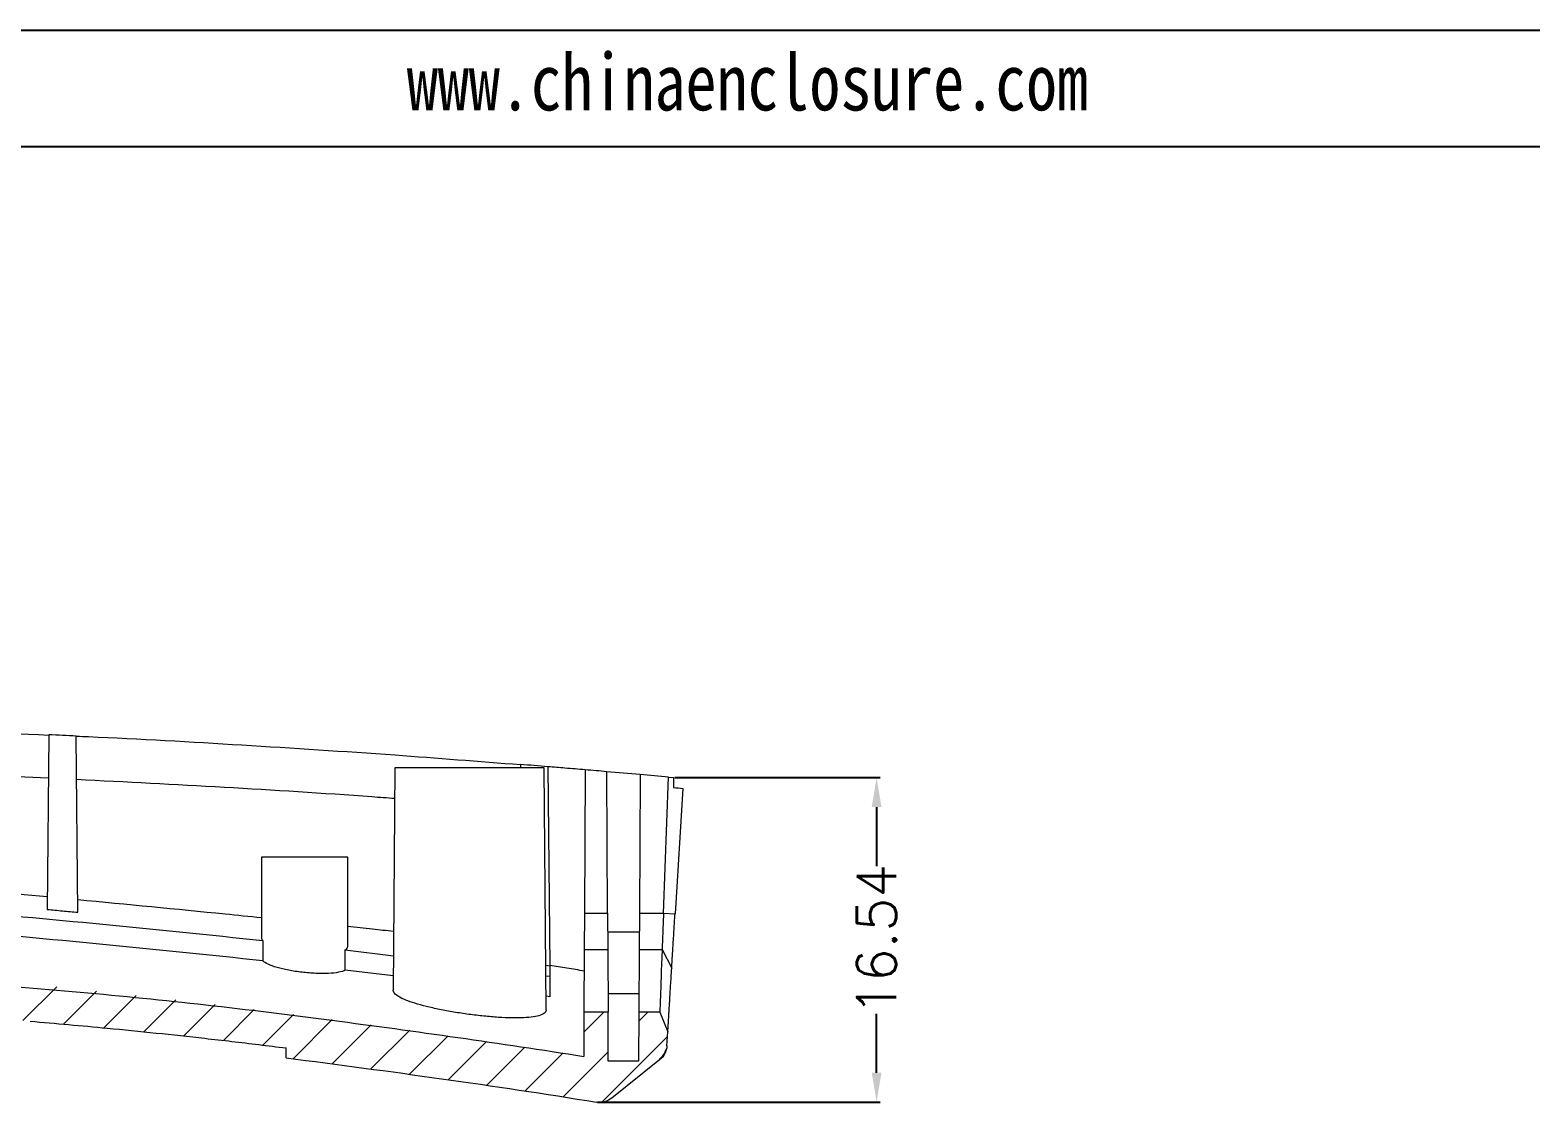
# Model space of a CAD drawing. Header units: inches. Extents: x 2021 to 3023, y 1089 to 1338.
# Drawn here: x 2154.4 to 2230.9, y 1283 to 1337.7 of the extents above; entities that cross this region are included whole.
import ezdxf

# ---------------------------------------------------------------- set-up
doc = ezdxf.new("R2010")
doc.units = ezdxf.units.IN
doc.layers.add('文字', color=81, linetype='Continuous')
doc.styles.get("Standard").update_dxf_attribs({"font": 'txt', "bigfont": 'gbcbig.shx'})
doc.styles.add('宋体', font='', dxfattribs={"width": 0.8, "height": 3.5})
doc.styles.get('宋体').set_extended_font_data('SimSun')
doc.dimstyles.new('2', dxfattribs={"dimtxt": 2, "dimasz": 1.5, "dimexe": 0.18, "dimexo": 0.0625, "dimgap": 0.1, "dimtad": 0, "dimzin": 9, "dimdsep": 46, "dimtxsty": 'Standard', "dimcen": 0.5, "dimclrd": 3, "dimclre": 3, "dimadec": 0, "dimazin": 2, "dimtfac": 1, "dimtofl": 0, "dimtmove": 0, "dimatfit": 3, "dimfxl": 1, "dimtolj": 1, "dimtzin": 0, "dimarcsym": 0})

# ---------------------------------------------------------------- blocks, each defined once
blk = doc.blocks.new('*D114')
at = {"color": 3, "lineweight": -2}
for p, q in [((2187.239, 1299.571), (2197.712, 1299.571)), ((2197.532, 1298.071), (2197.532, 1295.066)), ((2197.532, 1284.527), (2197.532, 1287.532)), ((2183.309, 1283.027), (2197.712, 1283.027))]:
    blk.add_line(p, q, dxfattribs=at)
at = {"color": 3}
for points in [[(2197.282, 1298.071), (2197.782, 1298.071), (2197.532, 1299.571)], [(2197.282, 1284.527), (2197.782, 1284.527), (2197.532, 1283.027)]]:
    blk.add_solid(points, dxfattribs=at)
at = {"layer": 'Defpoints', "color": 0}
for p in [(2187.177, 1299.571), (2197.532, 1299.571), (2183.247, 1283.027)]:
    blk.add_point(p, dxfattribs=at)
at = {"color": 0, "insert": (2197.532, 1291.299), "char_height": 2, "attachment_point": 5, "rotation": 90}
blk.add_mtext('\\A1;16.54', dxfattribs=at)

msp = doc.modelspace()

# ---------------------------------------------------------------- hatches: boundary and pattern name
at = {"linetype": 'Continuous', "lineweight": 0}
h = msp.add_hatch(dxfattribs=at)
h.set_pattern_fill('ANSI31', color=4, scale=0.5, style=0)
h.set_pattern_definition([(45, (-640.2674, -1091.7577), (-1.122532, 1.122532), [])])
edge = h.paths.add_edge_path(flags=0)
edge.add_spline(control_points=[(2163.285, 1286.282), (2163.74, 1286.231), (2165.12, 1286.073), (2166.501, 1285.904), (2167.427, 1285.787)], knot_values=[0.794603, 0.794603, 0.794603, 0.794603, 0.805265, 0.826858, 0.826858, 0.826858, 0.826858], weights=[1, 1, 1, 1, 1], degree=3, periodic=0)
edge.add_line((2167.427, 1285.787), (2167.435, 1285.282))
edge.add_spline(control_points=[(2167.435, 1285.282), (2168.408, 1285.16), (2171.145, 1284.806), (2174.315, 1284.372), (2177.485, 1283.926), (2180.641, 1283.446), (2182.821, 1283.096), (2183.247, 1283.027)], knot_values=[0.827413, 0.827413, 0.827413, 0.827413, 0.827413, 0.827413, 0.865299, 0.93386, 0.950498, 0.950498, 0.950498, 0.950498, 0.950498, 0.950498], weights=[1, 1, 1, 1, 1, 1, 1, 1], degree=5, periodic=0)
edge.add_spline(control_points=[(2183.247, 1283.027), (2183.513, 1282.984), (2183.82, 1283.064), (2184.031, 1283.232)], knot_values=[0, 0, 0, 0, 1, 1, 1, 1], weights=[1, 1, 1, 1], degree=3, periodic=0)
edge.add_spline(control_points=[(2184.031, 1283.232), (2184.393, 1283.521), (2184.755, 1283.81), (2185.117, 1284.099), (2185.345, 1284.281), (2185.573, 1284.463), (2185.8, 1284.645), (2186.023, 1284.823), (2186.246, 1285.001), (2186.469, 1285.178)], knot_values=[0.00002, 0.00002, 0.00002, 0.00002, 0.001409, 0.001409, 0.001409, 0.002284, 0.002284, 0.002284, 0.003139, 0.003139, 0.003139, 0.003139], weights=[1, 1, 1, 1, 1, 1, 1, 1, 1, 1], degree=3, periodic=0)
edge.add_spline(control_points=[(2186.469, 1285.178), (2186.68, 1285.347), (2186.827, 1285.629), (2186.843, 1285.899)], knot_values=[0, 0, 0, 0, 1, 1, 1, 1], weights=[1, 1, 1, 1], degree=3, periodic=0)
edge.add_line((2186.843, 1285.899), (2186.887, 1286.609))
edge.add_line((2186.887, 1286.609), (2186.477, 1287.609))
edge.add_line((2186.477, 1287.609), (2185.413, 1287.609))
edge.add_line((2185.413, 1287.609), (2185.4, 1285.109))
edge.add_line((2185.4, 1285.109), (2183.854, 1285.109))
edge.add_line((2183.854, 1285.109), (2183.841, 1287.609))
edge.add_line((2183.841, 1287.609), (2182.612, 1287.609))
edge.add_line((2182.612, 1287.609), (2182.6, 1285.359))
edge.add_spline(control_points=[(2182.6, 1285.359), (2148.41, 1290.803), (2114.267, 1292.834), (2079.849, 1289.963)], knot_values=[0, 0, 0, 0, 1, 1, 1, 1], weights=[1, 1, 1, 1], degree=3, periodic=0)
edge.add_line((2079.849, 1289.963), (2079.307, 1298.825))
edge.add_arc((2123.917, 610.64), 689.629, 93.708857, 93.748608)
edge.add_line((2078.829, 1298.794), (2078.791, 1300.996))
edge.add_arc((2123.917, 610.64), 691.829, 93.739861, 93.824047)
edge.add_line((2077.777, 1300.929), (2077.777, 1300.428))
edge.add_arc((2123.917, 610.64), 691.329, 93.826816, 93.865813)
edge.add_line((2077.307, 1300.396), (2077.84, 1291.682))
edge.add_spline(control_points=[(2077.84, 1291.682), (2077.985, 1289.317), (2079.771, 1287.759), (2082.134, 1287.938)], knot_values=[0, 0, 0, 0, 0.937939, 0.937939, 0.937939, 0.937939], weights=[1.175075, 0.941641, 0.941642, 1.175076], degree=3, periodic=0)
edge.add_spline(control_points=[(2082.134, 1287.938), (2082.387, 1287.957), (2084.974, 1288.149), (2088.72, 1288.383), (2093.609, 1288.605), (2099.489, 1288.737), (2106.139, 1288.755), (2111.504, 1288.748), (2116.716, 1288.698), (2122.743, 1288.587), (2128.727, 1288.393), (2133.836, 1288.14), (2137.936, 1287.893), (2141.037, 1287.681), (2142.169, 1287.601), (2142.318, 1287.59)], knot_values=[0.162926, 0.162926, 0.162926, 0.162926, 0.162926, 0.162926, 0.172753, 0.263672, 0.309131, 0.354591, 0.393497, 0.432403, 0.471309, 0.510215, 0.586895, 0.625234, 0.631017, 0.631017, 0.631017, 0.631017, 0.631017, 0.631017], weights=[1, 1, 1, 1, 1, 1, 1, 1, 1, 1, 1, 1, 1, 1, 1, 1], degree=5, periodic=0)
edge.add_line((2142.318, 1287.59), (2142.327, 1288.09))
edge.add_spline(control_points=[(2142.327, 1288.09), (2143.086, 1288.036), (2143.846, 1287.981), (2144.605, 1287.925)], knot_values=[0.630807, 0.630807, 0.630807, 0.630807, 0.64856, 0.64856, 0.64856, 0.64856], weights=[1, 1, 1, 1], degree=3, periodic=0)
edge.add_spline(control_points=[(2144.605, 1287.925), (2144.949, 1287.899), (2146.94, 1287.75), (2148.927, 1287.597), (2150.568, 1287.466)], knot_values=[0.64856, 0.64856, 0.64856, 0.64856, 0.656612, 0.695137, 0.695137, 0.695137, 0.695137], weights=[1, 1, 1, 1, 1], degree=3, periodic=0)
edge.add_spline(control_points=[(2150.568, 1287.466), (2151.038, 1287.428), (2152.306, 1287.326), (2153.572, 1287.221), (2154.369, 1287.153)], knot_values=[0.695137, 0.695137, 0.695137, 0.695137, 0.706163, 0.724892, 0.724892, 0.724892, 0.724892], weights=[1, 1, 1, 1, 1], degree=3, periodic=0)
edge.add_spline(control_points=[(2154.369, 1287.153), (2155.681, 1287.042), (2158.648, 1286.777), (2161.623, 1286.469), (2163.285, 1286.282)], knot_values=[0.724892, 0.724892, 0.724892, 0.724892, 0.755714, 0.794603, 0.794603, 0.794603, 0.794603], weights=[1, 1, 1, 1, 1], degree=3, periodic=0)

# ---------------------------------------------------------------- linework, layer by layer
for p, q in [((2020.592, 1337.69), (2373.001, 1337.69)), ((2029.711, 1331.757), (2367.068, 1331.757))]:
    msp.add_line(p, q)
at = {"color": 7, "linetype": 'Continuous', "lineweight": 15}
for p, q in [((2155.327, 1301.756), (2155.249, 1292.853)), ((2156.805, 1292.707), (2156.727, 1301.691)), ((2179.377, 1300.243), (2179.375, 1300.069)), ((2172.977, 1300.069), (2172.878, 1288.742)), ((2180.577, 1300.069), (2172.977, 1300.069)), ((2180.684, 1287.741), (2180.577, 1300.069)), ((2180.777, 1300.129), (2180.865, 1289.962)), ((2182.677, 1299.97), (2182.638, 1292.655)), ((2183.814, 1292.655), (2183.777, 1299.875)), ((2185.477, 1299.725), (2185.44, 1292.655)), ((2186.666, 1292.655), (2186.927, 1299.594)), ((2186.927, 1299.594), (2187.177, 1299.571)), ((2187.177, 1299.571), (2187.177, 1299.069)), ((2187.646, 1299.026), (2187.254, 1292.62)), ((2166.172, 1295.519), (2166.172, 1291.403)), ((2170.572, 1295.519), (2166.172, 1295.519)), ((2170.572, 1290.967), (2170.572, 1295.519)), ((2182.638, 1292.655), (2182.629, 1290.808)), ((2182.638, 1292.655), (2183.814, 1292.655)), ((2183.814, 1292.655), (2183.824, 1290.808)), ((2185.44, 1292.655), (2185.43, 1290.808)), ((2185.44, 1292.655), (2186.666, 1292.655)), ((2186.666, 1292.655), (2187.254, 1292.62)), ((2166.241, 1291.263), (2166.241, 1290.231)), ((2183.819, 1291.714), (2185.435, 1291.717)), ((2170.44, 1290.791), (2172.893, 1290.493)), ((2170.44, 1289.756), (2170.44, 1290.791)), ((2182.629, 1290.808), (2182.612, 1287.609)), ((2182.629, 1290.808), (2183.824, 1290.808)), ((2183.824, 1290.808), (2183.841, 1287.609)), ((2185.43, 1290.808), (2185.413, 1287.609)), ((2185.43, 1290.808), (2186.597, 1290.808)), ((2186.597, 1290.808), (2187.085, 1289.849)), ((2172.884, 1289.458), (2170.44, 1289.756)), ((2180.865, 1289.962), (2180.665, 1289.989)), ((2180.669, 1289.469), (2180.87, 1289.441)), ((2180.87, 1289.441), (2180.879, 1288.396)), ((2180.879, 1288.396), (2180.678, 1288.425)), ((2185.418, 1288.552), (2183.836, 1288.55)), ((2182.612, 1287.609), (2182.6, 1285.359)), ((2183.841, 1287.609), (2182.612, 1287.609)), ((2183.854, 1285.109), (2183.841, 1287.609)), ((2185.413, 1287.609), (2185.4, 1285.109)), ((2186.477, 1287.609), (2185.413, 1287.609)), ((2186.477, 1287.609), (2186.887, 1286.609)), ((2186.843, 1285.899), (2186.887, 1286.609)), ((2167.435, 1285.282), (2167.427, 1285.787)), ((2185.4, 1285.109), (2183.854, 1285.109)), ((2186.469, 1285.178), (2184.031, 1283.232)), ((2186.474, 1285.263), (2186.469, 1285.178))]:
    msp.add_line(p, q, dxfattribs=at)
for start, end in [(87.281724, 87.397794), (85.285658, 85.401987), (85.036315, 85.127752), (84.89498, 85.036315), (84.774404, 84.89498)]:
    msp.add_arc((2123.917, 610.64), 691.829, start, end, dxfattribs=at)
for points, knots in [([(2129.777, 1302.436), (2130.94, 1302.428), (2134.396, 1302.403), (2140.151, 1302.287), (2147.506, 1302.088), (2152.563, 1301.866), (2155.326, 1301.744)], [0, 0, 0, 0, 0.136681, 0.406095, 0.675491, 1, 1, 1, 1]), ([(2156.727, 1301.687), (2156.936, 1301.678), (2159.753, 1301.564), (2165.175, 1301.243), (2172.518, 1300.78), (2177.246, 1300.405), (2179.377, 1300.236)], [0, 0, 0, 0, 0.027637, 0.372373, 0.71717, 1, 1, 1, 1]), ([(2129.796, 1300.244), (2131.921, 1300.226), (2134.046, 1300.198), (2138.298, 1300.123), (2140.424, 1300.075), (2144.677, 1299.96), (2146.804, 1299.893), (2151.056, 1299.739), (2153.182, 1299.652), (2155.307, 1299.555)], [0, 0, 0, 0, 0.25, 0.25, 0.5, 0.5, 0.75, 0.75, 1, 1, 1, 1]), ([(2156.746, 1299.488), (2159.256, 1299.359), (2164.279, 1299.1), (2169.686, 1298.766), (2172.576, 1298.547), (2172.963, 1298.518)], [0, 0, 0, 0, 0.463995, 0.928272, 1, 1, 1, 1]), ([(2182.677, 1299.97), (2182.504, 1299.984), (2182.332, 1299.999), (2182.16, 1300.013), (2181.988, 1300.028), (2181.816, 1300.042), (2181.644, 1300.057), (2181.355, 1300.081), (2181.066, 1300.105), (2180.777, 1300.129)], [0, 0, 0, 0, 0.000519691, 0.000519691, 0.000519691, 0.001039382, 0.001039382, 0.001039382, 0.00191163, 0.00191163, 0.00191163, 0.00191163]), ([(2155.254, 1293.49), (2153.139, 1293.694), (2151.023, 1293.893), (2146.79, 1294.275), (2144.672, 1294.457), (2140.436, 1294.799), (2138.317, 1294.959), (2134.078, 1295.242), (2131.958, 1295.365), (2129.837, 1295.468)], [0, 0, 0, 0, 0.25, 0.25, 0.5, 0.5, 0.75, 0.75, 1, 1, 1, 1]), ([(2100.907, 1294.693), (2102.266, 1294.689), (2103.624, 1294.677), (2106.343, 1294.653), (2107.703, 1294.642), (2111.784, 1294.606), (2114.508, 1294.582), (2119.958, 1294.506), (2122.687, 1294.453), (2128.143, 1294.279), (2130.87, 1294.157), (2136.319, 1293.857), (2139.042, 1293.679), (2144.486, 1293.287), (2147.207, 1293.072), (2152.648, 1292.61), (2155.367, 1292.361), (2160.805, 1291.835), (2163.523, 1291.558), (2166.241, 1291.263)], [0, 0, 0, 0, 0.0625, 0.0625, 0.125, 0.125, 0.25, 0.25, 0.375, 0.375, 0.5, 0.5, 0.625, 0.625, 0.75, 0.75, 0.875, 0.875, 1, 1, 1, 1]), ([(2166.241, 1290.231), (2163.523, 1290.527), (2160.804, 1290.804), (2155.362, 1291.331), (2152.64, 1291.579), (2147.194, 1292.042), (2144.469, 1292.257), (2139.017, 1292.649), (2136.288, 1292.827), (2130.834, 1293.127), (2128.107, 1293.249), (2122.659, 1293.422), (2119.936, 1293.474), (2114.493, 1293.548), (2111.774, 1293.571), (2107.697, 1293.605), (2106.338, 1293.615), (2103.622, 1293.637), (2102.265, 1293.647), (2100.907, 1293.651)], [0, 0, 0, 0, 0.125, 0.125, 0.25, 0.25, 0.375, 0.375, 0.5, 0.5, 0.625, 0.625, 0.75, 0.75, 0.875, 0.875, 0.9375, 0.9375, 1, 1, 1, 1]), ([(2166.172, 1292.421), (2165.554, 1292.484), (2162.433, 1292.803), (2159.307, 1293.101), (2156.799, 1293.341)], [0, 0, 0, 0, 0.198033, 1, 1, 1, 1]), ([(2155.249, 1292.853), (2155.508, 1292.828), (2155.768, 1292.804), (2156.027, 1292.78), (2156.286, 1292.756), (2156.546, 1292.731), (2156.805, 1292.707)], [0, 0, 0, 0, 0.000781444, 0.000781444, 0.000781444, 0.001562889, 0.001562889, 0.001562889, 0.001562889]), ([(2186.666, 1292.655), (2186.658, 1292.445), (2186.651, 1292.243), (2186.64, 1291.951), (2186.636, 1291.855), (2186.629, 1291.673), (2186.626, 1291.586), (2186.617, 1291.34), (2186.611, 1291.194), (2186.602, 1290.96), (2186.599, 1290.868), (2186.597, 1290.808)], [0, 0, 0, 0, 0.25, 0.25, 0.375, 0.375, 0.5, 0.5, 0.75, 0.75, 1, 1, 1, 1]), ([(2187.085, 1289.849), (2187.086, 1289.868), (2187.088, 1289.904), (2187.092, 1289.972), (2187.097, 1290.048), (2187.102, 1290.135), (2187.111, 1290.285), (2187.126, 1290.524), (2187.148, 1290.884), (2187.173, 1291.29), (2187.197, 1291.679), (2187.218, 1292.025), (2187.236, 1292.32), (2187.248, 1292.52), (2187.254, 1292.62)], [0, 0, 0, 0, 0.048465, 0.096658, 0.144756, 0.192937, 0.241375, 0.37086, 0.500395, 0.629662, 0.759256, 0.839538, 0.919516, 1, 1, 1, 1]), ([(2172.904, 1291.722), (2172.545, 1291.765), (2171.769, 1291.858), (2170.99, 1291.934), (2170.572, 1291.975)], [0, 0, 0, 0, 0.462917, 1, 1, 1, 1]), ([(2079.849, 1289.963), (2082, 1290.142), (2084.146, 1290.296), (2088.427, 1290.552), (2090.563, 1290.654), (2094.83, 1290.811), (2096.962, 1290.865), (2101.226, 1290.93), (2103.359, 1290.943), (2107.637, 1290.953), (2109.782, 1290.949), (2114.087, 1290.921), (2116.246, 1290.898), (2120.565, 1290.824), (2122.723, 1290.773), (2127.032, 1290.638), (2129.182, 1290.552), (2133.475, 1290.35), (2135.617, 1290.232), (2139.896, 1289.967), (2142.034, 1289.818), (2146.301, 1289.505), (2148.426, 1289.342), (2152.674, 1289.004), (2154.797, 1288.829), (2159.054, 1288.442), (2161.188, 1288.227), (2165.467, 1287.748), (2167.609, 1287.484), (2171.894, 1286.923), (2174.037, 1286.629), (2178.322, 1286.018), (2180.463, 1285.699), (2182.6, 1285.359)], [0, 0, 0, 0, 0.0625, 0.0625, 0.125, 0.125, 0.1875, 0.1875, 0.25, 0.25, 0.3125, 0.3125, 0.375, 0.375, 0.4375, 0.4375, 0.5, 0.5, 0.5625, 0.5625, 0.625, 0.625, 0.6875, 0.6875, 0.75, 0.75, 0.8125, 0.8125, 0.875, 0.875, 0.9375, 0.9375, 1, 1, 1, 1]), ([(2170.44, 1289.756), (2170.36, 1289.711), (2170.247, 1289.674), (2169.956, 1289.617), (2169.783, 1289.598), (2169.387, 1289.579), (2169.171, 1289.58), (2168.713, 1289.601), (2168.478, 1289.621), (2168.008, 1289.676), (2167.778, 1289.711), (2167.453, 1289.773), (2167.348, 1289.796), (2167.15, 1289.843), (2167.056, 1289.867), (2166.612, 1289.996), (2166.356, 1290.114), (2166.241, 1290.231)], [0, 0, 0, 0, 0.125, 0.125, 0.25, 0.25, 0.375, 0.375, 0.5, 0.5, 0.625, 0.625, 0.6875, 0.6875, 0.75, 0.75, 1, 1, 1, 1]), ([(2186.597, 1290.808), (2186.557, 1289.748), (2186.527, 1288.947), (2186.487, 1287.877), (2186.477, 1287.609), (2186.477, 1287.609)], [0, 0, 0, 0, 0.5, 0.5, 1, 1, 1, 1]), ([(2182.623, 1289.709), (2182.33, 1289.758), (2182.037, 1289.807), (2181.744, 1289.854), (2181.451, 1289.901), (2181.158, 1289.948), (2180.865, 1289.993)], [0, 0, 0, 0, 0.000892862, 0.000892862, 0.000892862, 0.001785757, 0.001785757, 0.001785757, 0.001785757]), ([(2180.865, 1289.962), (2180.866, 1289.873), (2180.868, 1289.694), (2180.869, 1289.525), (2180.87, 1289.441)], [0, 0, 0, 0, 0.500126, 1, 1, 1, 1]), ([(2186.887, 1286.609), (2186.887, 1286.611), (2186.887, 1286.613), (2186.888, 1286.629), (2186.889, 1286.656), (2186.892, 1286.694), (2186.895, 1286.743), (2186.898, 1286.803), (2186.903, 1286.873), (2186.908, 1286.954), (2186.913, 1287.046), (2186.92, 1287.149), (2186.927, 1287.263), (2186.936, 1287.42), (2186.949, 1287.633), (2186.967, 1287.917), (2186.986, 1288.234), (2187.007, 1288.586), (2187.031, 1288.972), (2187.057, 1289.389), (2187.075, 1289.696), (2187.085, 1289.849)], [0, 0, 0, 0, 0.040827, 0.081626, 0.122403, 0.163163, 0.203912, 0.244656, 0.2854, 0.326151, 0.366914, 0.407694, 0.448498, 0.489332, 0.562359, 0.635306, 0.708207, 0.781094, 0.854, 0.926958, 1, 1, 1, 1]), ([(2180.684, 1287.741), (2180.685, 1287.683), (2180.66, 1287.631), (2180.563, 1287.537), (2180.489, 1287.495), (2180.293, 1287.424), (2180.173, 1287.396), (2179.887, 1287.351), (2179.72, 1287.335), (2179.355, 1287.317), (2179.155, 1287.315), (2178.719, 1287.323), (2178.489, 1287.333), (2178.012, 1287.364), (2177.761, 1287.386), (2177.253, 1287.438), (2176.998, 1287.468), (2176.484, 1287.538), (2176.225, 1287.577), (2175.727, 1287.661), (2175.484, 1287.706), (2175.012, 1287.802), (2174.789, 1287.852), (2174.371, 1287.956), (2174.174, 1288.01), (2173.818, 1288.121), (2173.66, 1288.176), (2173.383, 1288.29), (2173.263, 1288.348), (2173.072, 1288.463), (2173, 1288.519), (2172.902, 1288.632), (2172.877, 1288.688), (2172.878, 1288.742)], [0, 0, 0, 0, 0.0625, 0.0625, 0.125, 0.125, 0.1875, 0.1875, 0.25, 0.25, 0.3125, 0.3125, 0.375, 0.375, 0.4375, 0.4375, 0.5, 0.5, 0.5625, 0.5625, 0.625, 0.625, 0.6875, 0.6875, 0.75, 0.75, 0.8125, 0.8125, 0.875, 0.875, 0.9375, 0.9375, 1, 1, 1, 1]), ([(2154.369, 1287.153), (2155.681, 1287.042), (2158.648, 1286.777), (2161.623, 1286.469), (2163.285, 1286.282)], [0.72489158, 0.72489158, 0.72489158, 0.72489158, 0.75571413, 0.79460291, 0.79460291, 0.79460291, 0.79460291]), ([(2163.285, 1286.282), (2163.74, 1286.231), (2165.12, 1286.073), (2166.501, 1285.904), (2167.427, 1285.787)], [0.79460291, 0.79460291, 0.79460291, 0.79460291, 0.80526514, 0.82685824, 0.82685824, 0.82685824, 0.82685824]), ([(2186.468, 1285.227), (2186.546, 1285.3), (2186.702, 1285.445), (2186.775, 1285.646), (2186.812, 1285.747)], [0, 0, 0, 0, 0.495782, 1, 1, 1, 1]), ([(2186.843, 1285.899), (2186.835, 1285.764), (2186.798, 1285.625), (2186.667, 1285.374), (2186.575, 1285.263), (2186.469, 1285.178)], [0, 0, 0, 0, 0.5, 0.5, 1, 1, 1, 1]), ([(2167.435, 1285.282), (2170.07, 1284.95), (2172.712, 1284.592), (2177.99, 1283.846), (2180.624, 1283.453), (2183.247, 1283.027)], [0, 0, 0, 0, 0.5, 0.5, 1, 1, 1, 1]), ([(2184.031, 1283.232), (2183.925, 1283.148), (2183.797, 1283.083), (2183.524, 1283.011), (2183.38, 1283.005), (2183.247, 1283.027)], [0, 0, 0, 0, 0.5, 0.5, 1, 1, 1, 1])]:
    msp.add_open_spline(points, degree=3, knots=knots, dxfattribs=at)
for points in [[(2187.177, 1299.069), (2187.333, 1299.055), (2187.49, 1299.04), (2187.646, 1299.026)], [(2166.172, 1291.403), (2166.172, 1291.357), (2166.195, 1291.311), (2166.241, 1291.263)], [(2170.44, 1290.791), (2170.529, 1290.842), (2170.572, 1290.901), (2170.572, 1290.967)]]:
    msp.add_open_spline(points, degree=3, dxfattribs=at)

# ---------------------------------------------------------------- texts
at = {"layer": '文字', "color": 0, "insert": (2173.583, 1336.494), "char_height": 2.90049, "width": 50.95881, "attachment_point": 1, "style": '宋体'}
msp.add_mtext('www.chinaenclosure.com', dxfattribs=at)

# ---------------------------------------------------------------- dimensions: what is measured, and where the dimension line sits
dim = msp.add_linear_dim(base=(2197.532, 1299.571), p1=(2183.247, 1283.027), p2=(2187.177, 1299.571), angle=90, dimstyle='2')
dim.commit()
dim.dimension.update_dxf_attribs({"geometry": '*D114', "text_midpoint": (2197.532, 1291.299)})

doc.saveas('drawing.dxf')
